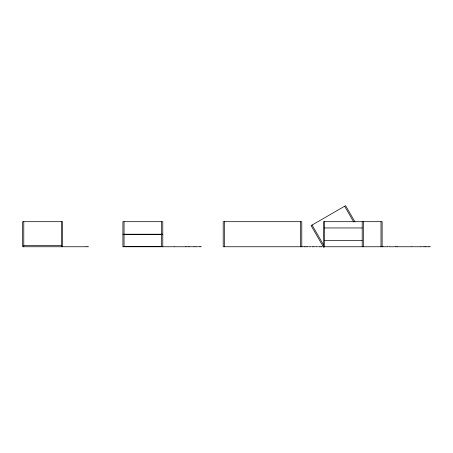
<?xml version="1.0" encoding="UTF-8"?>
<svg xmlns="http://www.w3.org/2000/svg" width="453" height="453" viewBox="0 0 453 453"><rect width="100%" height="100%" fill="white"/><g stroke="black" fill="none" stroke-linecap="round" stroke-linejoin="round"><path stroke-width="0.68" d="M324.597 227.955L362.202 227.955M122.922 234.224L162.78 234.224M124.054 234.501L161.653 234.501M324.597 240.486L362.202 240.486M23.777 245.628L61.382 245.628M124.054 246.472L161.653 246.472M85.838 246.755L22.65 246.755L22.65 221.687L62.508 221.687L62.508 246.755M85.979 246.755L87.497 246.755M87.656 246.755L88.578 246.755M174.088 246.755L122.922 246.755L122.922 221.687L162.78 221.687L162.78 246.755M174.184 246.755L185.453 246.755M185.554 246.755L186.483 246.755M186.642 246.755L188.142 246.755M188.289 246.755L189.105 246.755M189.212 246.755L193.363 246.755M193.567 246.755L194.377 246.755M194.648 246.755L195.52 246.755M195.724 246.755L196.596 246.755M196.8 246.755L197.344 246.755M197.876 246.755L199.241 246.755M199.445 246.755L200.362 246.755M200.52 246.755L201.438 246.755M302.004 246.755L223.199 246.755L223.199 221.687L301.789 221.687L301.789 246.755M302.174 246.755L302.666 246.755M303.295 246.755L304.167 246.755M304.257 246.755L305.192 246.755M305.39 246.755L306.205 246.755M306.471 246.755L307.344 246.755M307.496 246.755L308.419 246.755M309.105 246.755L309.977 246.755M310.192 246.755L311.109 246.755M311.857 246.755L312.734 246.755M312.881 246.755L313.804 246.755M314.014 246.755L315.056 246.755M315.69 246.755L316.607 246.755M316.817 246.755L317.632 246.755M318.431 246.755L319.303 246.755M319.456 246.755L320.379 246.755M320.588 246.755L321.63 246.755M321.76 246.755L322.219 246.755M383.374 246.755L323.47 246.755L323.47 221.687L382.134 221.687L382.134 246.755M383.555 246.755L387.083 246.755M387.236 246.755L388.215 246.755M388.85 246.755L389.784 246.755M389.988 246.755L395.395 246.755M395.48 246.755L396.415 246.755M396.568 246.755L397.491 246.755M397.592 246.755L411.817 246.755M411.964 246.755L413.866 246.755M414.353 246.755L420.865 246.755M421.007 246.755L421.839 246.755M422.485 246.755L422.977 246.755M423.119 246.755L424.631 246.755M424.738 246.755L425.661 246.755M425.763 246.755L426.681 246.755M426.89 246.755L428.3 246.755M428.459 246.755L429.376 246.755M429.518 246.755L430.35 246.755M355.01 221.964L345.605 205.679L311.086 225.611L323.623 247.321L324.597 246.755L324.597 221.687M344.631 206.245L353.685 221.925M312.066 225.045L323.555 244.948M381.001 221.687L381.001 246.755M363.329 221.687L363.329 246.755M362.202 221.687L362.202 246.755M300.662 221.687L300.662 246.755M224.326 221.687L224.326 246.755M161.653 221.687L161.653 246.755M124.054 221.687L124.054 246.755M61.382 221.687L61.382 246.755M23.777 221.687L23.777 246.755"/></g></svg>
